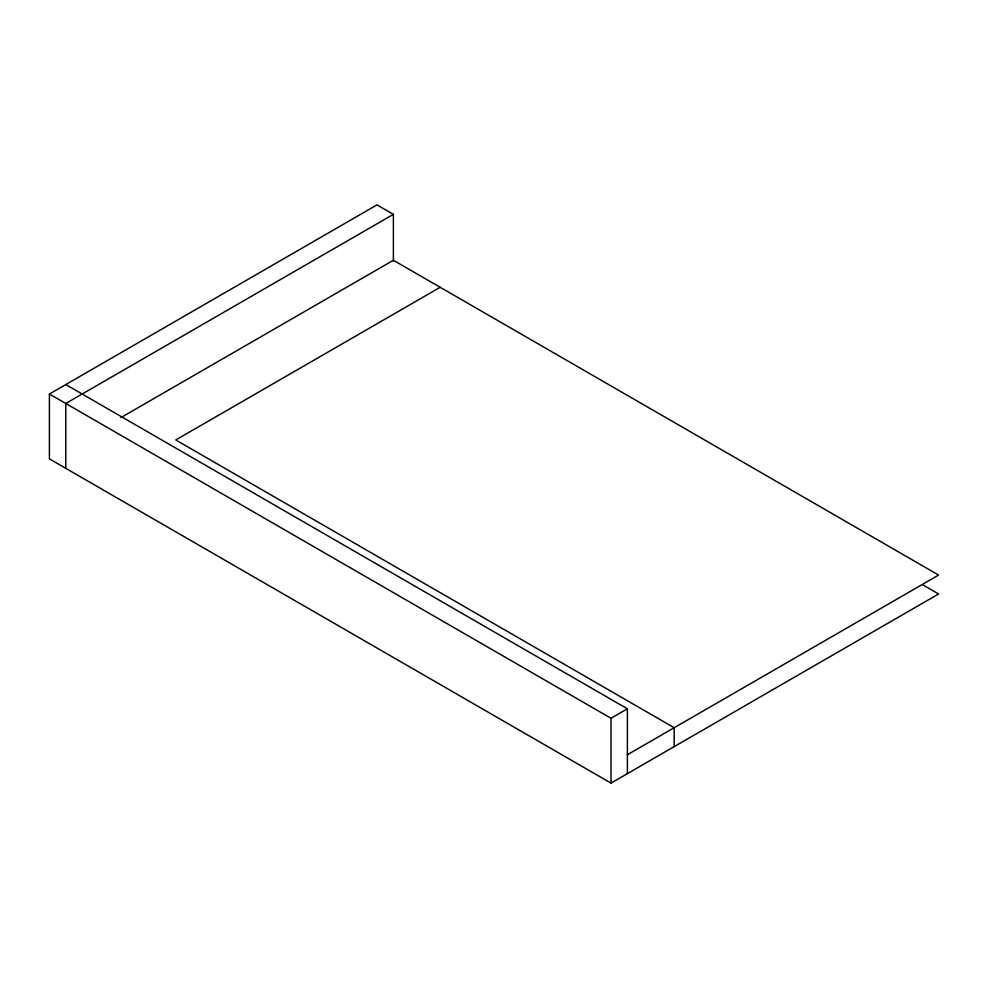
<?xml version="1.0" encoding="UTF-8"?>
<svg xmlns="http://www.w3.org/2000/svg" width="988" height="988" viewBox="0 0 988 988"><rect width="100%" height="100%" fill="white"/><g stroke="black" fill="none" stroke-linecap="round" stroke-linejoin="round"><path stroke-width="1.48" d="M922.57 584.711L938.6 593.973L611.004 783.114L49.4 458.877L49.4 394.027L376.996 204.887L393.385 214.347L393.385 261.091M393.385 214.347L65.776 403.487L65.776 468.337M120.894 417.603L393.385 260.276L938.6 575.065L627.38 754.746M440.179 287.298L175.765 439.956L674.174 727.724L674.174 746.632M49.4 394.027L611.004 718.264L627.38 708.804L627.38 773.653M65.776 384.567L627.38 708.804M611.004 718.264L611.004 783.114"/></g></svg>
